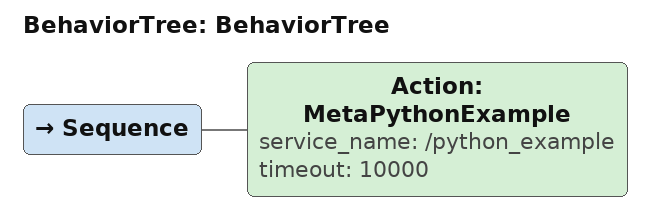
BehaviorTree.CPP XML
<?xml version="1.0"?>
<root main_tree_to_execute="BehaviorTree">
    <BehaviorTree ID="BehaviorTree">
        <Sequence>
            <!-- `ID`为模块在meta_main.cpp中注册的名称 -->
            <!-- `service_name`为模块在meta_main.py中启动的ROS server名称，也是当前目录config/下的yaml文件名称 -->
            <!-- `timeout`为等待ROS server的时间，单位为毫秒，设置为10s以便meta_main.py启动相应的ROS server -->
            <Action ID="MetaPythonExample" service_name="/python_example" timeout="10000"/>
        </Sequence>
    </BehaviorTree>
</root>
